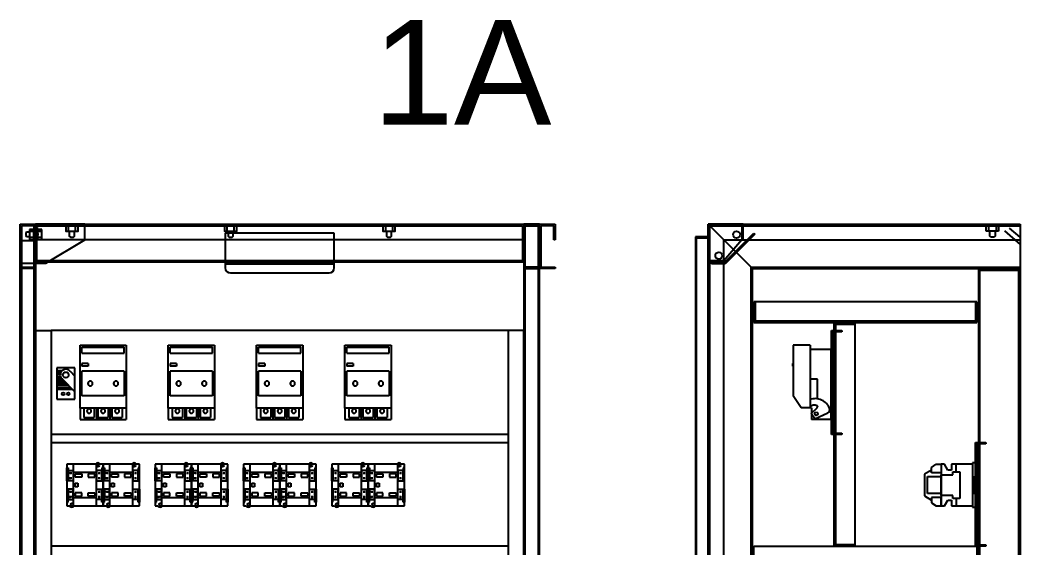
# Model space of a CAD drawing. Header units: millimetres. Extents: x 3151 to 30896, y 1337 to 7086.
# Drawn here: x 28564 to 30489, y 2915 to 3930 of the extents above; entities that cross this region are included whole.
import ezdxf

# ---------------------------------------------------------------- set-up
doc = ezdxf.new("R2010")
doc.units = ezdxf.units.MM
doc.linetypes.add('CENTER', pattern=[2, 1.25, -0.25, 0.25, -0.25])
doc.linetypes.add('DASHED2', pattern=[0.375, 0.25, -0.125])
doc.styles.get("Standard").update_dxf_attribs({"font": 'arial.ttf'})

msp = doc.modelspace()

# ---------------------------------------------------------------- hatches: boundary and pattern name
for points in [[(29919.2, 3463.7), (29919.2, 3466.3), (29891.8, 3466.3), (29891.8, 3534), (29953.5, 3534), (29953.5, 3506.7), (29956.2, 3506.7), (29956.2, 3536.7), (29889.2, 3536.7), (29889.2, 3463.7)], [(29921.6, 3460.5), (29895.5, 3460.5), (29895.5, 3463.2), (29920.5, 3463.2), (29977.1, 3519.8), (29978.9, 3517.9)], [(30126, 3332.2), (30146, 3332.2), (30146, 3329.5), (30128.7, 3329.5), (30128.7, 3134.8), (30146, 3134.8), (30146, 3132.2), (30126, 3132.2)], [(30403.7, 3116.7), (30423.7, 3116.7), (30423.7, 3114), (30406.3, 3114), (30406.3, 2919.3), (30423.7, 2919.3), (30423.7, 2916.7), (30403.7, 2916.7)]]:
    msp.add_hatch(color=7).paths.add_polyline_path(points)

# ---------------------------------------------------------------- linework, layer by layer
at = {"color": 7}
for p, q in [((28564.2, 3451.7), (28564.2, 3536.7)), ((28564.2, 3536.7), (28594.2, 3536.7)), ((28564.2, 1336.7), (28564.2, 3536.7)), ((28564.2, 3536.7), (28594.2, 3536.7)), ((28591.5, 3534), (28566.8, 3534)), ((28566.8, 3534), (28566.8, 3454.3)), ((28591.5, 3534), (28566.8, 3534)), ((28566.8, 3534), (28566.8, 1339.3)), ((28590.7, 3526.7), (28582.7, 3526.7)), ((28582.7, 3526.7), (28582.7, 3507.7)), ((28582.7, 3522.8), (28582.7, 3511.6)), ((28590.7, 3522.8), (28582.7, 3522.8)), ((28590.7, 3507.7), (28590.7, 3526.7)), ((28590.7, 3511.6), (28590.7, 3522.8)), ((28591.5, 3506.7), (28591.5, 3534)), ((28591.5, 1339.3), (28591.5, 3534)), ((28594.2, 3536.7), (28594.2, 3504.7)), ((28689.2, 3536.7), (28594.2, 3536.7)), ((28594.2, 3536.7), (28594.2, 3506.7)), ((28594.2, 3536.7), (28594.2, 1336.7)), ((28594.2, 3463.7), (28594.2, 3536.7)), ((28594.2, 3536.7), (29534.2, 3536.7)), ((28596.8, 3534), (29531.5, 3534)), ((28596.8, 3466.3), (28596.8, 3534)), ((28606.1, 3526.7), (28598.1, 3526.7)), ((28598.1, 3526.7), (28598.1, 3507.7)), ((28598.1, 3522.8), (28598.1, 3511.6)), ((28606.1, 3522.8), (28598.1, 3522.8)), ((28606.1, 3507.7), (28606.1, 3526.7)), ((28606.1, 3511.6), (28606.1, 3522.8)), ((28689.2, 3506.7), (28689.2, 3536.7)), ((29531.5, 3534), (29531.5, 3466.3)), ((29564.2, 3536.7), (29534.2, 3536.7)), ((29534.2, 3536.7), (29534.2, 1336.7)), ((29534.2, 3536.7), (29534.2, 3463.7)), ((29564.2, 3536.7), (29534.2, 3536.7)), ((29534.2, 3536.7), (29534.2, 3506.7)), ((29536.8, 3534), (29561.5, 3534)), ((29536.8, 1339.3), (29536.8, 3534)), ((29536.8, 3506.7), (29536.8, 3534)), ((29536.8, 3534), (29561.5, 3534)), ((29561.5, 3534), (29561.5, 1339.3)), ((29561.5, 3534), (29561.5, 3454.3)), ((29564.2, 1336.7), (29564.2, 3536.7)), ((29564.2, 3451.7), (29564.2, 3536.7)), ((29564.2, 3536.7), (29594.2, 3536.7)), ((29564.2, 3451.7), (29564.2, 3536.7)), ((29591.5, 3534), (29566.8, 3534)), ((29566.8, 3534), (29566.8, 3454.3)), ((29591.5, 3506.7), (29591.5, 3534)), ((29594.2, 3536.7), (29594.2, 3506.7)), ((29889.2, 3536.7), (29974.2, 3451.7)), ((29889.2, 1336.7), (29889.2, 3536.7)), ((29889.2, 3536.7), (30489.2, 3536.7)), ((29956.2, 3536.7), (29889.2, 3536.7)), ((29889.2, 3536.7), (29889.2, 3463.7)), ((29889.2, 3534), (30489.2, 3534)), ((29891.8, 1336.7), (29891.8, 3536.7)), ((29891.8, 3466.3), (29891.8, 3534)), ((29891.8, 3534), (29953.5, 3534)), ((29953.5, 3534), (29953.5, 3506.7)), ((29956.2, 3506.7), (29956.2, 3536.7)), ((30419.2, 3536.7), (30489.2, 3536.7)), ((30424.3, 3533.7), (30448.1, 3533.7)), ((30424.3, 3523.7), (30424.3, 3533.7)), ((30448.1, 3523.7), (30424.3, 3523.7)), ((30429.2, 3523.7), (30429.2, 3533.7)), ((30429.2, 3533.7), (30443.2, 3533.7)), ((30443.2, 3523.7), (30429.2, 3523.7)), ((30431.2, 3533.7), (30431.2, 3536.7)), ((30431.2, 3513.8), (30431.2, 3523.7)), ((30441.2, 3536.7), (30441.2, 3533.7)), ((30441.2, 3523.7), (30441.2, 3513.8)), ((30443.2, 3533.7), (30443.2, 3523.7)), ((30448.1, 3533.7), (30448.1, 3523.7)), ((30459.2, 3523.8), (30489.2, 3497.7)), ((30489.2, 3511.7), (30469.2, 3529.2)), ((30489.2, 3536.7), (30489.2, 1336.7)), ((28594.2, 3504.7), (28566.9, 3504.7)), ((28566.9, 3504.7), (28566.9, 3461.7)), ((28577, 3521.2), (28575.4, 3519.6)), ((28575.4, 3519.6), (28575.4, 3514.8)), ((28575.4, 3514.8), (28577, 3513.2)), ((28582.7, 3521.2), (28577, 3521.2)), ((28577, 3513.2), (28582.7, 3513.2)), ((28582.7, 3511.6), (28590.7, 3511.6)), ((28582.7, 3507.7), (28590.7, 3507.7)), ((28598.1, 3521.2), (28590.7, 3521.2)), ((28590.7, 3513.2), (28598.1, 3513.2)), ((28594.2, 3506.7), (28591.5, 3506.7)), ((29531.5, 3506.7), (28596.8, 3506.7)), ((28598.1, 3513.2), (28598.1, 3521.2)), ((28598.1, 3511.6), (28606.1, 3511.6)), ((28598.1, 3507.7), (28606.1, 3507.7)), ((28614.1, 3461.7), (28689.2, 3506.7)), ((29169.2, 3519.5), (28959.2, 3519.5)), ((28959.2, 3519.5), (28959.2, 3460.5)), ((29169.2, 3460.5), (29169.2, 3519.5)), ((29534.2, 3506.7), (29536.8, 3506.7)), ((29594.2, 3506.7), (29591.5, 3506.7)), ((29889.2, 3512.8), (29864.2, 3512.8)), ((29864.2, 3512.8), (29864.2, 1399.8)), ((29866.2, 1401.8), (29866.2, 3510.8)), ((29866.2, 3510.8), (29889.2, 3510.8)), ((29889.2, 3510.8), (29889.2, 3512.8)), ((29889.2, 3510.8), (29889.2, 1401.8)), ((29919.2, 1366.7), (29919.2, 3506.7)), ((29919.2, 3506.7), (30489.2, 3506.7)), ((29953.5, 3506.7), (29919.2, 3466.3)), ((29920.5, 3463.2), (29977.1, 3519.8)), ((29978.9, 3517.9), (29921.6, 3460.5)), ((29953.5, 3506.7), (29956.2, 3506.7)), ((29977.1, 3519.8), (29978.9, 3517.9)), ((30433.2, 3511.8), (30431.2, 3513.8)), ((30439.2, 3511.8), (30433.2, 3511.8)), ((30441.2, 3513.8), (30439.2, 3511.8)), ((29531.5, 3466.3), (28596.8, 3466.3)), ((29919.2, 3466.3), (29891.8, 3466.3)), ((29919.2, 3463.7), (29919.2, 3466.3)), ((28594.2, 3451.7), (28564.2, 3451.7)), ((28566.8, 3454.3), (28594.2, 3454.3)), ((28566.9, 3461.7), (28614.1, 3461.7)), ((29534.2, 3463.7), (28594.2, 3463.7)), ((28594.2, 3454.3), (28594.2, 3451.7)), ((29169.2, 3460.5), (28959.2, 3460.5)), ((28959.2, 3460.5), (28959.2, 3453)), ((28959.2, 3460.5), (29169.2, 3460.5)), ((29169.2, 3453), (29169.2, 3460.5)), ((29534.2, 3454.3), (29534.2, 3451.7)), ((29561.5, 3454.3), (29534.2, 3454.3)), ((29534.2, 3451.7), (29564.2, 3451.7)), ((29594.2, 3451.7), (29564.2, 3451.7)), ((29566.8, 3454.3), (29594.2, 3454.3)), ((29594.2, 3454.3), (29594.2, 3451.7)), ((29889.2, 3463.7), (29919.2, 3463.7)), ((29895.5, 3460.5), (29895.5, 3463.2)), ((29895.5, 3463.2), (29920.5, 3463.2)), ((29921.6, 3460.5), (29895.5, 3460.5)), ((29971.5, 1419), (29971.5, 3454.3)), ((29971.5, 3454.3), (30489.2, 3454.3)), ((29974.2, 1421.7), (29974.2, 3451.7)), ((29974.2, 3451.7), (30489.2, 3451.7)), ((30489.2, 3451.2), (30409.2, 3451.2)), ((30409.2, 3451.2), (30409.2, 1422.2)), ((30411.8, 1422.2), (30411.8, 3451.2)), ((30411.8, 3448.5), (30486.5, 3448.5)), ((30486.5, 3451.2), (30486.5, 1422.2)), ((30489.2, 3451.2), (30489.2, 1422.2)), ((30489.2, 1422.2), (30489.2, 3451.2)), ((28969.2, 3443), (29159.2, 3443)), ((29977, 3387.7), (29977, 3347.7)), ((30406, 3387.7), (29977, 3387.7)), ((29979.7, 3350.3), (29979.7, 3387.7)), ((30403.4, 3387.7), (30403.4, 3350.3)), ((30406, 3347.7), (30406, 3387.7)), ((30406, 3350.3), (29977, 3350.3)), ((28594.2, 1779.2), (28594.2, 3332.2)), ((28594.2, 3332.2), (28624.2, 3332.2)), ((29504.2, 3332.2), (28624.2, 3332.2)), ((28624.2, 3332.2), (28624.2, 1779.2)), ((29534.2, 3332.2), (29504.2, 3332.2)), ((29504.2, 3332.2), (29504.2, 1779.2)), ((29534.2, 1779.2), (29534.2, 3332.2)), ((29977, 3347.7), (30406, 3347.7)), ((30126, 3132.2), (30126, 3332.2)), ((30126, 3332.2), (30146, 3332.2)), ((30131.5, 2917.7), (30131.5, 3346.7)), ((30131.5, 3346.7), (30171.5, 3346.7)), ((30134.2, 3346.7), (30134.2, 2917.7)), ((30171.5, 3344), (30134.2, 3344)), ((30146, 3332.2), (30146, 3329.5)), ((30171.5, 3346.7), (30171.5, 2917.7)), ((30146, 3329.5), (30128.7, 3329.5)), ((30128.7, 3329.5), (30128.7, 3134.8)), ((28679.7, 3303.7), (28768.7, 3303.7)), ((28679.7, 3182.6), (28679.7, 3303.7)), ((28683.4, 3299.8), (28765, 3299.8)), ((28683.4, 3288.8), (28683.4, 3299.8)), ((28765, 3288.8), (28765, 3299.8)), ((28768.7, 3303.7), (28768.7, 3182.6)), ((28849.7, 3303.7), (28938.7, 3303.7)), ((28849.7, 3182.6), (28849.7, 3303.7)), ((28853.4, 3299.8), (28935, 3299.8)), ((28853.4, 3288.8), (28853.4, 3299.8)), ((28935, 3288.8), (28935, 3299.8)), ((28938.7, 3303.7), (28938.7, 3182.6)), ((29019.7, 3303.7), (29108.7, 3303.7)), ((29019.7, 3182.6), (29019.7, 3303.7)), ((29023.4, 3299.8), (29105, 3299.8)), ((29023.4, 3288.8), (29023.4, 3299.8)), ((29105, 3288.8), (29105, 3299.8)), ((29108.7, 3303.7), (29108.7, 3182.6)), ((29189.7, 3303.7), (29278.7, 3303.7)), ((29189.7, 3182.6), (29189.7, 3303.7)), ((29193.4, 3299.8), (29275, 3299.8)), ((29193.4, 3288.8), (29193.4, 3299.8)), ((29275, 3288.8), (29275, 3299.8)), ((29278.7, 3303.7), (29278.7, 3182.6)), ((30052.8, 3303.7), (30052.8, 3206.1)), ((30085.1, 3303.7), (30052.8, 3303.7)), ((30085.1, 3303.7), (30085.1, 3183.4)), ((30125, 3295.3), (30085.1, 3295.3)), ((30125, 3295.3), (30125, 3160.7)), ((28683.4, 3288.8), (28765, 3288.8)), ((28853.4, 3288.8), (28935, 3288.8)), ((29023.4, 3288.8), (29105, 3288.8)), ((29193.4, 3288.8), (29275, 3288.8)), ((28669.8, 3260.1), (28634.8, 3260.1)), ((28634.8, 3260.1), (28634.8, 3200.1)), ((28634.8, 3255.3), (28645.8, 3255.3)), ((28660.6, 3253.6), (28669.8, 3244.4)), ((28669.8, 3200.1), (28669.8, 3260.1)), ((28695.7, 3268.4), (28683.4, 3268.4)), ((28683.4, 3268.4), (28683.4, 3263.3)), ((28695.7, 3263.3), (28683.4, 3263.3)), ((28765, 3254.1), (28683.4, 3254.1)), ((28683.4, 3206.1), (28683.4, 3254.1)), ((28695.7, 3268.4), (28695.7, 3263.3)), ((28765, 3254.1), (28765, 3206.1)), ((28865.7, 3268.4), (28853.4, 3268.4)), ((28853.4, 3268.4), (28853.4, 3263.3)), ((28865.7, 3263.3), (28853.4, 3263.3)), ((28935, 3254.1), (28853.4, 3254.1)), ((28853.4, 3206.1), (28853.4, 3254.1)), ((28865.7, 3268.4), (28865.7, 3263.3)), ((28935, 3254.1), (28935, 3206.1)), ((29035.7, 3268.4), (29023.4, 3268.4)), ((29023.4, 3268.4), (29023.4, 3263.3)), ((29035.7, 3263.3), (29023.4, 3263.3)), ((29105, 3254.1), (29023.4, 3254.1)), ((29023.4, 3206.1), (29023.4, 3254.1)), ((29035.7, 3268.4), (29035.7, 3263.3)), ((29105, 3254.1), (29105, 3206.1)), ((29205.7, 3268.4), (29193.4, 3268.4)), ((29193.4, 3268.4), (29193.4, 3263.3)), ((29205.7, 3263.3), (29193.4, 3263.3)), ((29275, 3254.1), (29193.4, 3254.1)), ((29193.4, 3206.1), (29193.4, 3254.1)), ((29205.7, 3268.4), (29205.7, 3263.3)), ((29275, 3254.1), (29275, 3206.1)), ((30052.8, 3268.4), (30051.1, 3268.4)), ((30051.1, 3268.4), (30051.1, 3263.3)), ((30052.8, 3263.3), (30051.1, 3263.3)), ((28634.8, 3251.3), (28642.6, 3251.3)), ((28634.8, 3247.3), (28641.6, 3247.3)), ((28634.8, 3243.3), (28642.1, 3243.3)), ((28634.8, 3239.3), (28644.6, 3239.3)), ((28634.8, 3235.3), (28648.7, 3235.3)), ((28645.7, 3238.4), (28669.8, 3214.3)), ((30099.3, 3238.3), (30085.1, 3238.3)), ((30099.3, 3200.7), (30099.3, 3238.3)), ((28634.8, 3231.3), (28652.7, 3231.3)), ((28634.8, 3227.3), (28656.7, 3227.3)), ((28634.8, 3223.3), (28660.7, 3223.3)), ((28634.8, 3219.3), (28664.7, 3219.3)), ((28634.8, 3200.1), (28669.8, 3200.1)), ((28765, 3206.1), (28683.4, 3206.1)), ((28935, 3206.1), (28853.4, 3206.1)), ((29105, 3206.1), (29023.4, 3206.1)), ((29275, 3206.1), (29193.4, 3206.1)), ((30068, 3183.4), (30052.8, 3206.1)), ((28768.7, 3182.6), (28679.7, 3182.6)), ((28679.7, 3182.6), (28679.7, 3160.7)), ((28687.3, 3182.6), (28687.3, 3164.9)), ((28707.1, 3182.6), (28707.1, 3164.9)), ((28711.2, 3182.6), (28711.2, 3160.7)), ((28714.3, 3182.6), (28714.3, 3164.9)), ((28734.1, 3182.6), (28734.1, 3164.9)), ((28737.2, 3182.6), (28737.2, 3160.7)), ((28741.2, 3182.6), (28741.2, 3164.9)), ((28761, 3182.6), (28761, 3164.9)), ((28768.7, 3182.6), (28768.7, 3160.7)), ((28938.7, 3182.6), (28849.7, 3182.6)), ((28849.7, 3182.6), (28849.7, 3160.7)), ((28857.3, 3182.6), (28857.3, 3164.9)), ((28877.1, 3182.6), (28877.1, 3164.9)), ((28881.2, 3182.6), (28881.2, 3160.7)), ((28884.3, 3182.6), (28884.3, 3164.9)), ((28904.1, 3182.6), (28904.1, 3164.9)), ((28907.2, 3182.6), (28907.2, 3160.7)), ((28911.2, 3182.6), (28911.2, 3164.9)), ((28931, 3182.6), (28931, 3164.9)), ((28938.7, 3182.6), (28938.7, 3160.7)), ((29108.7, 3182.6), (29019.7, 3182.6)), ((29019.7, 3182.6), (29019.7, 3160.7)), ((29027.3, 3182.6), (29027.3, 3164.9)), ((29047.1, 3182.6), (29047.1, 3164.9)), ((29051.2, 3182.6), (29051.2, 3160.7)), ((29054.3, 3182.6), (29054.3, 3164.9)), ((29074.1, 3182.6), (29074.1, 3164.9)), ((29077.2, 3182.6), (29077.2, 3160.7)), ((29081.2, 3182.6), (29081.2, 3164.9)), ((29101, 3182.6), (29101, 3164.9)), ((29108.7, 3182.6), (29108.7, 3160.7)), ((29278.7, 3182.6), (29189.7, 3182.6)), ((29189.7, 3182.6), (29189.7, 3160.7)), ((29197.3, 3182.6), (29197.3, 3164.9)), ((29217.1, 3182.6), (29217.1, 3164.9)), ((29221.2, 3182.6), (29221.2, 3160.7)), ((29224.3, 3182.6), (29224.3, 3164.9)), ((29244.1, 3182.6), (29244.1, 3164.9)), ((29247.2, 3182.6), (29247.2, 3160.7)), ((29251.2, 3182.6), (29251.2, 3164.9)), ((29271, 3182.6), (29271, 3164.9)), ((29278.7, 3182.6), (29278.7, 3160.7)), ((30087.6, 3183.4), (30068, 3183.4)), ((30087.4, 3172.4), (30098.8, 3183.6)), ((30087.6, 3183.4), (30087.6, 3160.7)), ((28679.7, 3160.7), (28768.7, 3160.7)), ((28687.3, 3164.9), (28707.1, 3164.9)), ((28714.3, 3164.9), (28734.1, 3164.9)), ((28741.2, 3164.9), (28761, 3164.9)), ((28849.7, 3160.7), (28938.7, 3160.7)), ((28857.3, 3164.9), (28877.1, 3164.9)), ((28884.3, 3164.9), (28904.1, 3164.9)), ((28911.2, 3164.9), (28931, 3164.9)), ((29019.7, 3160.7), (29108.7, 3160.7)), ((29027.3, 3164.9), (29047.1, 3164.9)), ((29054.3, 3164.9), (29074.1, 3164.9)), ((29081.2, 3164.9), (29101, 3164.9)), ((29189.7, 3160.7), (29278.7, 3160.7)), ((29197.3, 3164.9), (29217.1, 3164.9)), ((29224.3, 3164.9), (29244.1, 3164.9)), ((29251.2, 3164.9), (29271, 3164.9)), ((30094.2, 3162.4), (30087.4, 3172.4)), ((30125, 3160.7), (30087.6, 3160.7)), ((30094.2, 3162.4), (30119, 3173.6)), ((29504.2, 3132.2), (28624.2, 3132.2)), ((30146, 3132.2), (30126, 3132.2)), ((30128.7, 3134.8), (30146, 3134.8)), ((30146, 3134.8), (30146, 3132.2)), ((28624.2, 3116.7), (29504.2, 3116.7)), ((29534.2, 3116.7), (29534.2, 2916.7)), ((30403.7, 2916.7), (30403.7, 3116.7)), ((30403.7, 3116.7), (30423.7, 3116.7)), ((30423.7, 3114), (30406.3, 3114)), ((30406.3, 3114), (30406.3, 2919.3)), ((30423.7, 3116.7), (30423.7, 3114)), ((28666.7, 3074.6), (28654.2, 3074.6)), ((28654.2, 3074.6), (28654.2, 2994.6)), ((28654.2, 3042.7), (28654.2, 3067.7)), ((28654.2, 3067.7), (28656.7, 3067.7)), ((28656.7, 3067.7), (28656.7, 3042.7)), ((28656.7, 3042.7), (28656.7, 3062.7)), ((28656.7, 3062.7), (28666.7, 3062.7)), ((28711.7, 3074.6), (28666.7, 3074.6)), ((28666.7, 3074.6), (28666.7, 2994.6)), ((28666.7, 3062.7), (28666.7, 3042.7)), ((28711.7, 2994.6), (28711.7, 3074.6)), ((28721.7, 3062.7), (28711.7, 3062.7)), ((28711.7, 3062.7), (28711.7, 3042.7)), ((28724.2, 3074.6), (28718.5, 3074.6)), ((28724.2, 3067.7), (28721.7, 3067.7)), ((28721.7, 3067.7), (28721.7, 3042.7)), ((28721.7, 3042.7), (28721.7, 3062.7)), ((28736.7, 3074.6), (28724.2, 3074.6)), ((28724.2, 3074.6), (28724.2, 2994.6)), ((28724.2, 2994.6), (28724.2, 3074.6)), ((28724.2, 3042.7), (28724.2, 3067.7)), ((28724.2, 3067.7), (28726.7, 3067.7)), ((28724.2, 3042.7), (28724.2, 3067.7)), ((28726.7, 3067.7), (28726.7, 3042.7)), ((28726.7, 3042.7), (28726.7, 3062.7)), ((28726.7, 3062.7), (28736.7, 3062.7)), ((28781.7, 3074.6), (28736.7, 3074.6)), ((28736.7, 3074.6), (28736.7, 2994.6)), ((28736.7, 3062.7), (28736.7, 3042.7)), ((28781.7, 2994.6), (28781.7, 3074.6)), ((28791.7, 3062.7), (28781.7, 3062.7)), ((28781.7, 3062.7), (28781.7, 3042.7)), ((28794.2, 3074.6), (28788.5, 3074.6)), ((28794.2, 3067.7), (28791.7, 3067.7)), ((28791.7, 3067.7), (28791.7, 3042.7)), ((28791.7, 3042.7), (28791.7, 3062.7)), ((28794.2, 2994.6), (28794.2, 3074.6)), ((28794.2, 3042.7), (28794.2, 3067.7)), ((28836.7, 3074.6), (28824.2, 3074.6)), ((28824.2, 3074.6), (28824.2, 2994.6)), ((28824.2, 3042.7), (28824.2, 3067.7)), ((28824.2, 3067.7), (28826.7, 3067.7)), ((28826.7, 3067.7), (28826.7, 3042.7)), ((28826.7, 3042.7), (28826.7, 3062.7)), ((28826.7, 3062.7), (28836.7, 3062.7)), ((28881.7, 3074.6), (28836.7, 3074.6)), ((28836.7, 3074.6), (28836.7, 2994.6)), ((28836.7, 3062.7), (28836.7, 3042.7)), ((28881.7, 2994.6), (28881.7, 3074.6)), ((28891.7, 3062.7), (28881.7, 3062.7)), ((28881.7, 3062.7), (28881.7, 3042.7)), ((28894.2, 3074.6), (28888.5, 3074.6)), ((28894.2, 3067.7), (28891.7, 3067.7)), ((28891.7, 3067.7), (28891.7, 3042.7)), ((28891.7, 3042.7), (28891.7, 3062.7)), ((28894.2, 2994.6), (28894.2, 3074.6)), ((28906.7, 3074.6), (28894.2, 3074.6)), ((28894.2, 3074.6), (28894.2, 2994.6)), ((28894.2, 3042.7), (28894.2, 3067.7)), ((28894.2, 3042.7), (28894.2, 3067.7)), ((28894.2, 3067.7), (28896.7, 3067.7)), ((28896.7, 3067.7), (28896.7, 3042.7)), ((28896.7, 3042.7), (28896.7, 3062.7)), ((28896.7, 3062.7), (28906.7, 3062.7)), ((28951.7, 3074.6), (28906.7, 3074.6)), ((28906.7, 3074.6), (28906.7, 2994.6)), ((28906.7, 3062.7), (28906.7, 3042.7)), ((28951.7, 2994.6), (28951.7, 3074.6)), ((28961.7, 3062.7), (28951.7, 3062.7)), ((28951.7, 3062.7), (28951.7, 3042.7)), ((28964.2, 3074.6), (28958.5, 3074.6)), ((28964.2, 3067.7), (28961.7, 3067.7)), ((28961.7, 3067.7), (28961.7, 3042.7)), ((28961.7, 3042.7), (28961.7, 3062.7)), ((28964.2, 2994.6), (28964.2, 3074.6)), ((28964.2, 3042.7), (28964.2, 3067.7)), ((29006.7, 3074.6), (28994.2, 3074.6)), ((28994.2, 3074.6), (28994.2, 2994.6)), ((28994.2, 3042.7), (28994.2, 3067.7)), ((28994.2, 3067.7), (28996.7, 3067.7)), ((28996.7, 3067.7), (28996.7, 3042.7)), ((28996.7, 3042.7), (28996.7, 3062.7)), ((28996.7, 3062.7), (29006.7, 3062.7)), ((29051.7, 3074.6), (29006.7, 3074.6)), ((29006.7, 3074.6), (29006.7, 2994.6)), ((29006.7, 3062.7), (29006.7, 3042.7)), ((29051.7, 2994.6), (29051.7, 3074.6)), ((29061.7, 3062.7), (29051.7, 3062.7)), ((29051.7, 3062.7), (29051.7, 3042.7)), ((29064.2, 3074.6), (29058.5, 3074.6)), ((29064.2, 3067.7), (29061.7, 3067.7)), ((29061.7, 3067.7), (29061.7, 3042.7)), ((29061.7, 3042.7), (29061.7, 3062.7)), ((29076.7, 3074.6), (29064.2, 3074.6)), ((29064.2, 3074.6), (29064.2, 2994.6)), ((29064.2, 2994.6), (29064.2, 3074.6)), ((29064.2, 3042.7), (29064.2, 3067.7)), ((29064.2, 3067.7), (29066.7, 3067.7)), ((29064.2, 3042.7), (29064.2, 3067.7)), ((29066.7, 3067.7), (29066.7, 3042.7)), ((29066.7, 3042.7), (29066.7, 3062.7)), ((29066.7, 3062.7), (29076.7, 3062.7)), ((29121.7, 3074.6), (29076.7, 3074.6)), ((29076.7, 3074.6), (29076.7, 2994.6)), ((29076.7, 3062.7), (29076.7, 3042.7)), ((29121.7, 2994.6), (29121.7, 3074.6)), ((29131.7, 3062.7), (29121.7, 3062.7)), ((29121.7, 3062.7), (29121.7, 3042.7)), ((29134.2, 3074.6), (29128.5, 3074.6)), ((29134.2, 3067.7), (29131.7, 3067.7)), ((29131.7, 3067.7), (29131.7, 3042.7)), ((29131.7, 3042.7), (29131.7, 3062.7)), ((29134.2, 2994.6), (29134.2, 3074.6)), ((29134.2, 3042.7), (29134.2, 3067.7)), ((29176.7, 3074.6), (29164.2, 3074.6)), ((29164.2, 3074.6), (29164.2, 2994.6)), ((29164.2, 3042.7), (29164.2, 3067.7)), ((29164.2, 3067.7), (29166.7, 3067.7)), ((29166.7, 3067.7), (29166.7, 3042.7)), ((29166.7, 3042.7), (29166.7, 3062.7)), ((29166.7, 3062.7), (29176.7, 3062.7)), ((29221.7, 3074.6), (29176.7, 3074.6)), ((29176.7, 3074.6), (29176.7, 2994.6)), ((29176.7, 3062.7), (29176.7, 3042.7)), ((29221.7, 2994.6), (29221.7, 3074.6)), ((29231.7, 3062.7), (29221.7, 3062.7)), ((29221.7, 3062.7), (29221.7, 3042.7)), ((29234.2, 3074.6), (29228.5, 3074.6)), ((29234.2, 3067.7), (29231.7, 3067.7)), ((29231.7, 3067.7), (29231.7, 3042.7)), ((29231.7, 3042.7), (29231.7, 3062.7)), ((29246.7, 3074.6), (29234.2, 3074.6)), ((29234.2, 3074.6), (29234.2, 2994.6)), ((29234.2, 2994.6), (29234.2, 3074.6)), ((29234.2, 3042.7), (29234.2, 3067.7)), ((29234.2, 3067.7), (29236.7, 3067.7)), ((29234.2, 3042.7), (29234.2, 3067.7)), ((29236.7, 3067.7), (29236.7, 3042.7)), ((29236.7, 3042.7), (29236.7, 3062.7)), ((29236.7, 3062.7), (29246.7, 3062.7)), ((29291.7, 3074.6), (29246.7, 3074.6)), ((29246.7, 3074.6), (29246.7, 2994.6)), ((29246.7, 3062.7), (29246.7, 3042.7)), ((29291.7, 2994.6), (29291.7, 3074.6)), ((29301.7, 3062.7), (29291.7, 3062.7)), ((29291.7, 3062.7), (29291.7, 3042.7)), ((29304.2, 3074.6), (29298.5, 3074.6)), ((29304.2, 3067.7), (29301.7, 3067.7)), ((29301.7, 3067.7), (29301.7, 3042.7)), ((29301.7, 3042.7), (29301.7, 3062.7)), ((29304.2, 2994.6), (29304.2, 3074.6)), ((29304.2, 3042.7), (29304.2, 3067.7)), ((30318.6, 3063.5), (30305.6, 3055.4)), ((30318.6, 3068.7), (30328.1, 3074.6)), ((30318.6, 3058.3), (30318.6, 3068.7)), ((30328.1, 3074.6), (30337.6, 3074.6)), ((30337.6, 3074.6), (30337.6, 3058.3)), ((30337.6, 3074.6), (30337.6, 3074.6)), ((30343.6, 3074.6), (30337.6, 3074.6)), ((30337.6, 3074.6), (30337.6, 2994.6)), ((30350.4, 3063.5), (30343.6, 3074.6)), ((30357.3, 3063.5), (30350.4, 3063.5)), ((30397.6, 3074.6), (30357.3, 3074.6)), ((30357.3, 3074.6), (30357.3, 3063.5)), ((30366.6, 3060.2), (30366.6, 3074.6)), ((30397.6, 3077.1), (30397.6, 2992.1)), ((30405.6, 3077.1), (30397.6, 3077.1)), ((30405.6, 3046.1), (30405.6, 3077.1)), ((28656.7, 3042.7), (28654.2, 3042.7)), ((28666.7, 3042.7), (28656.7, 3042.7)), ((28663.7, 3057.5), (28659.7, 3057.5)), ((28663.7, 3047.8), (28659.7, 3047.8)), ((28661.7, 3059.5), (28661.7, 3055.5)), ((28661.7, 3045.8), (28661.7, 3049.8)), ((28711.7, 3059), (28666.7, 3059)), ((28670.3, 3049.8), (28670.3, 3056)), ((28670.3, 3056), (28682.9, 3056)), ((28682.9, 3049.8), (28670.3, 3049.8)), ((28682.9, 3056), (28682.9, 3049.8)), ((28708, 3056), (28695.5, 3056)), ((28695.5, 3056), (28695.5, 3049.8)), ((28695.5, 3049.8), (28708, 3049.8)), ((28708, 3049.8), (28708, 3056)), ((28711.7, 3042.7), (28721.7, 3042.7)), ((28714.7, 3057.5), (28718.7, 3057.5)), ((28714.7, 3047.8), (28718.7, 3047.8)), ((28716.7, 3059.5), (28716.7, 3055.5)), ((28716.7, 3045.8), (28716.7, 3049.8)), ((28721.7, 3042.7), (28724.2, 3042.7)), ((28726.7, 3042.7), (28724.2, 3042.7)), ((28736.7, 3042.7), (28726.7, 3042.7)), ((28733.7, 3057.5), (28729.7, 3057.5)), ((28733.7, 3047.8), (28729.7, 3047.8)), ((28731.7, 3059.5), (28731.7, 3055.5)), ((28731.7, 3045.8), (28731.7, 3049.8)), ((28781.7, 3059), (28736.7, 3059)), ((28740.3, 3049.8), (28740.3, 3056)), ((28740.3, 3056), (28752.9, 3056)), ((28752.9, 3049.8), (28740.3, 3049.8)), ((28752.9, 3056), (28752.9, 3049.8)), ((28778, 3056), (28765.5, 3056)), ((28765.5, 3056), (28765.5, 3049.8)), ((28765.5, 3049.8), (28778, 3049.8)), ((28778, 3049.8), (28778, 3056)), ((28781.7, 3042.7), (28791.7, 3042.7)), ((28784.7, 3057.5), (28788.7, 3057.5)), ((28784.7, 3047.8), (28788.7, 3047.8)), ((28786.7, 3059.5), (28786.7, 3055.5)), ((28786.7, 3045.8), (28786.7, 3049.8)), ((28791.7, 3042.7), (28794.2, 3042.7)), ((28826.7, 3042.7), (28824.2, 3042.7)), ((28836.7, 3042.7), (28826.7, 3042.7)), ((28833.7, 3057.5), (28829.7, 3057.5)), ((28833.7, 3047.8), (28829.7, 3047.8)), ((28831.7, 3059.5), (28831.7, 3055.5)), ((28831.7, 3045.8), (28831.7, 3049.8)), ((28881.7, 3059), (28836.7, 3059)), ((28840.3, 3049.8), (28840.3, 3056)), ((28840.3, 3056), (28852.9, 3056)), ((28852.9, 3049.8), (28840.3, 3049.8)), ((28852.9, 3056), (28852.9, 3049.8)), ((28878, 3056), (28865.5, 3056)), ((28865.5, 3056), (28865.5, 3049.8)), ((28865.5, 3049.8), (28878, 3049.8)), ((28878, 3049.8), (28878, 3056)), ((28881.7, 3042.7), (28891.7, 3042.7)), ((28884.7, 3057.5), (28888.7, 3057.5)), ((28884.7, 3047.8), (28888.7, 3047.8)), ((28886.7, 3059.5), (28886.7, 3055.5)), ((28886.7, 3045.8), (28886.7, 3049.8)), ((28891.7, 3042.7), (28894.2, 3042.7)), ((28896.7, 3042.7), (28894.2, 3042.7)), ((28906.7, 3042.7), (28896.7, 3042.7)), ((28903.7, 3057.5), (28899.7, 3057.5)), ((28903.7, 3047.8), (28899.7, 3047.8)), ((28901.7, 3059.5), (28901.7, 3055.5)), ((28901.7, 3045.8), (28901.7, 3049.8)), ((28951.7, 3059), (28906.7, 3059)), ((28910.3, 3049.8), (28910.3, 3056)), ((28910.3, 3056), (28922.9, 3056)), ((28922.9, 3049.8), (28910.3, 3049.8)), ((28922.9, 3056), (28922.9, 3049.8)), ((28948, 3056), (28935.5, 3056)), ((28935.5, 3056), (28935.5, 3049.8)), ((28935.5, 3049.8), (28948, 3049.8)), ((28948, 3049.8), (28948, 3056)), ((28951.7, 3042.7), (28961.7, 3042.7)), ((28954.7, 3057.5), (28958.7, 3057.5)), ((28954.7, 3047.8), (28958.7, 3047.8)), ((28956.7, 3059.5), (28956.7, 3055.5)), ((28956.7, 3045.8), (28956.7, 3049.8)), ((28961.7, 3042.7), (28964.2, 3042.7)), ((28996.7, 3042.7), (28994.2, 3042.7)), ((29006.7, 3042.7), (28996.7, 3042.7)), ((29003.7, 3057.5), (28999.7, 3057.5)), ((29003.7, 3047.8), (28999.7, 3047.8)), ((29001.7, 3059.5), (29001.7, 3055.5)), ((29001.7, 3045.8), (29001.7, 3049.8)), ((29051.7, 3059), (29006.7, 3059)), ((29010.3, 3049.8), (29010.3, 3056)), ((29010.3, 3056), (29022.9, 3056)), ((29022.9, 3049.8), (29010.3, 3049.8)), ((29022.9, 3056), (29022.9, 3049.8)), ((29048, 3056), (29035.5, 3056)), ((29035.5, 3056), (29035.5, 3049.8)), ((29035.5, 3049.8), (29048, 3049.8)), ((29048, 3049.8), (29048, 3056)), ((29051.7, 3042.7), (29061.7, 3042.7)), ((29054.7, 3057.5), (29058.7, 3057.5)), ((29054.7, 3047.8), (29058.7, 3047.8)), ((29056.7, 3059.5), (29056.7, 3055.5)), ((29056.7, 3045.8), (29056.7, 3049.8)), ((29061.7, 3042.7), (29064.2, 3042.7)), ((29066.7, 3042.7), (29064.2, 3042.7)), ((29076.7, 3042.7), (29066.7, 3042.7)), ((29073.7, 3057.5), (29069.7, 3057.5)), ((29073.7, 3047.8), (29069.7, 3047.8)), ((29071.7, 3059.5), (29071.7, 3055.5)), ((29071.7, 3045.8), (29071.7, 3049.8)), ((29121.7, 3059), (29076.7, 3059)), ((29080.3, 3049.8), (29080.3, 3056)), ((29080.3, 3056), (29092.9, 3056)), ((29092.9, 3049.8), (29080.3, 3049.8)), ((29092.9, 3056), (29092.9, 3049.8)), ((29118, 3056), (29105.5, 3056)), ((29105.5, 3056), (29105.5, 3049.8)), ((29105.5, 3049.8), (29118, 3049.8)), ((29118, 3049.8), (29118, 3056)), ((29121.7, 3042.7), (29131.7, 3042.7)), ((29124.7, 3057.5), (29128.7, 3057.5)), ((29124.7, 3047.8), (29128.7, 3047.8)), ((29126.7, 3059.5), (29126.7, 3055.5)), ((29126.7, 3045.8), (29126.7, 3049.8)), ((29131.7, 3042.7), (29134.2, 3042.7)), ((29166.7, 3042.7), (29164.2, 3042.7)), ((29176.7, 3042.7), (29166.7, 3042.7)), ((29173.7, 3057.5), (29169.7, 3057.5)), ((29173.7, 3047.8), (29169.7, 3047.8)), ((29171.7, 3059.5), (29171.7, 3055.5)), ((29171.7, 3045.8), (29171.7, 3049.8)), ((29221.7, 3059), (29176.7, 3059)), ((29180.3, 3049.8), (29180.3, 3056)), ((29180.3, 3056), (29192.9, 3056)), ((29192.9, 3049.8), (29180.3, 3049.8)), ((29192.9, 3056), (29192.9, 3049.8)), ((29218, 3056), (29205.5, 3056)), ((29205.5, 3056), (29205.5, 3049.8)), ((29205.5, 3049.8), (29218, 3049.8)), ((29218, 3049.8), (29218, 3056)), ((29221.7, 3042.7), (29231.7, 3042.7)), ((29224.7, 3057.5), (29228.7, 3057.5)), ((29224.7, 3047.8), (29228.7, 3047.8)), ((29226.7, 3059.5), (29226.7, 3055.5)), ((29226.7, 3045.8), (29226.7, 3049.8)), ((29231.7, 3042.7), (29234.2, 3042.7)), ((29236.7, 3042.7), (29234.2, 3042.7)), ((29246.7, 3042.7), (29236.7, 3042.7)), ((29243.7, 3057.5), (29239.7, 3057.5)), ((29243.7, 3047.8), (29239.7, 3047.8)), ((29241.7, 3059.5), (29241.7, 3055.5)), ((29241.7, 3045.8), (29241.7, 3049.8)), ((29291.7, 3059), (29246.7, 3059)), ((29250.3, 3049.8), (29250.3, 3056)), ((29250.3, 3056), (29262.9, 3056)), ((29262.9, 3049.8), (29250.3, 3049.8)), ((29262.9, 3056), (29262.9, 3049.8)), ((29288, 3056), (29275.5, 3056)), ((29275.5, 3056), (29275.5, 3049.8)), ((29275.5, 3049.8), (29288, 3049.8)), ((29288, 3049.8), (29288, 3056)), ((29291.7, 3042.7), (29301.7, 3042.7)), ((29294.7, 3057.5), (29298.7, 3057.5)), ((29294.7, 3047.8), (29298.7, 3047.8)), ((29296.7, 3059.5), (29296.7, 3055.5)), ((29296.7, 3045.8), (29296.7, 3049.8)), ((29301.7, 3042.7), (29304.2, 3042.7)), ((30305.6, 3055.4), (30305.6, 3013.8)), ((30311.1, 3018.4), (30311.1, 3050.8)), ((30311.1, 3050.8), (30337.6, 3050.8)), ((30337.6, 3058.3), (30318.6, 3058.3)), ((30337.6, 3014.6), (30337.6, 3054.6)), ((30337.6, 3054.6), (30359.9, 3054.6)), ((30337.6, 3050.8), (30337.6, 3018.4)), ((30359.9, 3054.6), (30359.9, 3060.2)), ((30359.9, 3060.2), (30373.2, 3060.2)), ((30373.2, 3060.2), (30373.2, 3009)), ((30400.2, 3018.6), (30400.2, 3050.6)), ((30400.2, 3050.6), (30402.6, 3050.6)), ((30402.6, 3050.6), (30404.6, 3046.1)), ((30404.6, 3046.1), (30405.6, 3046.1)), ((28656.7, 3026.5), (28654.2, 3026.5)), ((28654.2, 3026.5), (28654.2, 3001.5)), ((28656.7, 3001.5), (28656.7, 3026.5)), ((28666.7, 3026.5), (28656.7, 3026.5)), ((28656.7, 3026.5), (28656.7, 3006.5)), ((28661.7, 3023.4), (28661.7, 3019.4)), ((28666.7, 3006.5), (28666.7, 3026.5)), ((28670.3, 3038.3), (28675.5, 3038.3)), ((28670.3, 3030.9), (28670.3, 3038.3)), ((28675.5, 3030.9), (28670.3, 3030.9)), ((28675.5, 3038.3), (28675.5, 3030.9)), ((28711.7, 3026.5), (28721.7, 3026.5)), ((28711.7, 3006.5), (28711.7, 3026.5)), ((28716.7, 3023.4), (28716.7, 3019.4)), ((28721.7, 3026.5), (28721.7, 3006.5)), ((28721.7, 3026.5), (28724.2, 3026.5)), ((28721.7, 3001.5), (28721.7, 3026.5)), ((28726.7, 3026.5), (28724.2, 3026.5)), ((28724.2, 3026.5), (28724.2, 3001.5)), ((28724.2, 3026.5), (28724.2, 3001.5)), ((28726.7, 3001.5), (28726.7, 3026.5)), ((28736.7, 3026.5), (28726.7, 3026.5)), ((28726.7, 3026.5), (28726.7, 3006.5)), ((28731.7, 3023.4), (28731.7, 3019.4)), ((28736.7, 3006.5), (28736.7, 3026.5)), ((28740.3, 3038.3), (28745.5, 3038.3)), ((28740.3, 3030.9), (28740.3, 3038.3)), ((28745.5, 3030.9), (28740.3, 3030.9)), ((28745.5, 3038.3), (28745.5, 3030.9)), ((28781.7, 3026.5), (28791.7, 3026.5)), ((28781.7, 3006.5), (28781.7, 3026.5)), ((28786.7, 3023.4), (28786.7, 3019.4)), ((28791.7, 3026.5), (28791.7, 3006.5)), ((28791.7, 3026.5), (28794.2, 3026.5)), ((28791.7, 3001.5), (28791.7, 3026.5)), ((28794.2, 3026.5), (28794.2, 3001.5)), ((28826.7, 3026.5), (28824.2, 3026.5)), ((28824.2, 3026.5), (28824.2, 3001.5)), ((28826.7, 3001.5), (28826.7, 3026.5)), ((28836.7, 3026.5), (28826.7, 3026.5)), ((28826.7, 3026.5), (28826.7, 3006.5)), ((28831.7, 3023.4), (28831.7, 3019.4)), ((28836.7, 3006.5), (28836.7, 3026.5)), ((28840.3, 3038.3), (28845.5, 3038.3)), ((28840.3, 3030.9), (28840.3, 3038.3)), ((28845.5, 3030.9), (28840.3, 3030.9)), ((28845.5, 3038.3), (28845.5, 3030.9)), ((28881.7, 3026.5), (28891.7, 3026.5)), ((28881.7, 3006.5), (28881.7, 3026.5)), ((28886.7, 3023.4), (28886.7, 3019.4)), ((28891.7, 3026.5), (28891.7, 3006.5)), ((28891.7, 3026.5), (28894.2, 3026.5)), ((28891.7, 3001.5), (28891.7, 3026.5)), ((28894.2, 3026.5), (28894.2, 3001.5)), ((28896.7, 3026.5), (28894.2, 3026.5)), ((28894.2, 3026.5), (28894.2, 3001.5)), ((28896.7, 3001.5), (28896.7, 3026.5)), ((28906.7, 3026.5), (28896.7, 3026.5)), ((28896.7, 3026.5), (28896.7, 3006.5)), ((28901.7, 3023.4), (28901.7, 3019.4)), ((28906.7, 3006.5), (28906.7, 3026.5)), ((28910.3, 3038.3), (28915.5, 3038.3)), ((28910.3, 3030.9), (28910.3, 3038.3)), ((28915.5, 3030.9), (28910.3, 3030.9)), ((28915.5, 3038.3), (28915.5, 3030.9)), ((28951.7, 3026.5), (28961.7, 3026.5)), ((28951.7, 3006.5), (28951.7, 3026.5)), ((28956.7, 3023.4), (28956.7, 3019.4)), ((28961.7, 3026.5), (28961.7, 3006.5)), ((28961.7, 3026.5), (28964.2, 3026.5)), ((28961.7, 3001.5), (28961.7, 3026.5)), ((28964.2, 3026.5), (28964.2, 3001.5)), ((28996.7, 3026.5), (28994.2, 3026.5)), ((28994.2, 3026.5), (28994.2, 3001.5)), ((28996.7, 3001.5), (28996.7, 3026.5)), ((29006.7, 3026.5), (28996.7, 3026.5)), ((28996.7, 3026.5), (28996.7, 3006.5)), ((29001.7, 3023.4), (29001.7, 3019.4)), ((29006.7, 3006.5), (29006.7, 3026.5)), ((29010.3, 3038.3), (29015.5, 3038.3)), ((29010.3, 3030.9), (29010.3, 3038.3)), ((29015.5, 3030.9), (29010.3, 3030.9)), ((29015.5, 3038.3), (29015.5, 3030.9)), ((29051.7, 3026.5), (29061.7, 3026.5)), ((29051.7, 3006.5), (29051.7, 3026.5)), ((29056.7, 3023.4), (29056.7, 3019.4)), ((29061.7, 3026.5), (29061.7, 3006.5)), ((29061.7, 3026.5), (29064.2, 3026.5)), ((29061.7, 3001.5), (29061.7, 3026.5)), ((29066.7, 3026.5), (29064.2, 3026.5)), ((29064.2, 3026.5), (29064.2, 3001.5)), ((29064.2, 3026.5), (29064.2, 3001.5)), ((29066.7, 3001.5), (29066.7, 3026.5)), ((29076.7, 3026.5), (29066.7, 3026.5)), ((29066.7, 3026.5), (29066.7, 3006.5)), ((29071.7, 3023.4), (29071.7, 3019.4)), ((29076.7, 3006.5), (29076.7, 3026.5)), ((29080.3, 3038.3), (29085.5, 3038.3)), ((29080.3, 3030.9), (29080.3, 3038.3)), ((29085.5, 3030.9), (29080.3, 3030.9)), ((29085.5, 3038.3), (29085.5, 3030.9)), ((29121.7, 3026.5), (29131.7, 3026.5)), ((29121.7, 3006.5), (29121.7, 3026.5)), ((29126.7, 3023.4), (29126.7, 3019.4)), ((29131.7, 3026.5), (29131.7, 3006.5)), ((29131.7, 3026.5), (29134.2, 3026.5)), ((29131.7, 3001.5), (29131.7, 3026.5)), ((29134.2, 3026.5), (29134.2, 3001.5)), ((29166.7, 3026.5), (29164.2, 3026.5)), ((29164.2, 3026.5), (29164.2, 3001.5)), ((29166.7, 3001.5), (29166.7, 3026.5)), ((29176.7, 3026.5), (29166.7, 3026.5)), ((29166.7, 3026.5), (29166.7, 3006.5)), ((29171.7, 3023.4), (29171.7, 3019.4)), ((29176.7, 3006.5), (29176.7, 3026.5)), ((29180.3, 3038.3), (29185.5, 3038.3)), ((29180.3, 3030.9), (29180.3, 3038.3)), ((29185.5, 3030.9), (29180.3, 3030.9)), ((29185.5, 3038.3), (29185.5, 3030.9)), ((29221.7, 3026.5), (29231.7, 3026.5)), ((29221.7, 3006.5), (29221.7, 3026.5)), ((29226.7, 3023.4), (29226.7, 3019.4)), ((29231.7, 3026.5), (29231.7, 3006.5)), ((29231.7, 3026.5), (29234.2, 3026.5)), ((29231.7, 3001.5), (29231.7, 3026.5)), ((29236.7, 3026.5), (29234.2, 3026.5)), ((29234.2, 3026.5), (29234.2, 3001.5)), ((29234.2, 3026.5), (29234.2, 3001.5)), ((29236.7, 3001.5), (29236.7, 3026.5)), ((29246.7, 3026.5), (29236.7, 3026.5)), ((29236.7, 3026.5), (29236.7, 3006.5)), ((29241.7, 3023.4), (29241.7, 3019.4)), ((29246.7, 3006.5), (29246.7, 3026.5)), ((29250.3, 3038.3), (29255.5, 3038.3)), ((29250.3, 3030.9), (29250.3, 3038.3)), ((29255.5, 3030.9), (29250.3, 3030.9)), ((29255.5, 3038.3), (29255.5, 3030.9)), ((29291.7, 3026.5), (29301.7, 3026.5)), ((29291.7, 3006.5), (29291.7, 3026.5)), ((29296.7, 3023.4), (29296.7, 3019.4)), ((29301.7, 3026.5), (29301.7, 3006.5)), ((29301.7, 3026.5), (29304.2, 3026.5)), ((29301.7, 3001.5), (29301.7, 3026.5)), ((29304.2, 3026.5), (29304.2, 3001.5)), ((30405.6, 3023.1), (30403.6, 3023.1)), ((30403.6, 3023.1), (30403.6, 3018.6)), ((30405.6, 2992.1), (30405.6, 3023.1)), ((28656.7, 3006.5), (28666.7, 3006.5)), ((28663.7, 3021.4), (28659.7, 3021.4)), ((28663.7, 3011.7), (28659.7, 3011.7)), ((28661.7, 3009.7), (28661.7, 3013.7)), ((28711.7, 3010.2), (28666.7, 3010.2)), ((28682.9, 3019.4), (28670.3, 3019.4)), ((28670.3, 3019.4), (28670.3, 3013.2)), ((28670.3, 3013.2), (28682.9, 3013.2)), ((28682.9, 3013.2), (28682.9, 3019.4)), ((28695.5, 3019.4), (28708, 3019.4)), ((28695.5, 3013.2), (28695.5, 3019.4)), ((28708, 3013.2), (28695.5, 3013.2)), ((28708, 3019.4), (28708, 3013.2)), ((28721.7, 3006.5), (28711.7, 3006.5)), ((28714.7, 3021.4), (28718.7, 3021.4)), ((28714.7, 3011.7), (28718.7, 3011.7)), ((28716.7, 3009.7), (28716.7, 3013.7)), ((28726.7, 3006.5), (28736.7, 3006.5)), ((28733.7, 3021.4), (28729.7, 3021.4)), ((28733.7, 3011.7), (28729.7, 3011.7)), ((28731.7, 3009.7), (28731.7, 3013.7)), ((28781.7, 3010.2), (28736.7, 3010.2)), ((28752.9, 3019.4), (28740.3, 3019.4)), ((28740.3, 3019.4), (28740.3, 3013.2)), ((28740.3, 3013.2), (28752.9, 3013.2)), ((28752.9, 3013.2), (28752.9, 3019.4)), ((28765.5, 3019.4), (28778, 3019.4)), ((28765.5, 3013.2), (28765.5, 3019.4)), ((28778, 3013.2), (28765.5, 3013.2)), ((28778, 3019.4), (28778, 3013.2)), ((28791.7, 3006.5), (28781.7, 3006.5)), ((28784.7, 3021.4), (28788.7, 3021.4)), ((28784.7, 3011.7), (28788.7, 3011.7)), ((28786.7, 3009.7), (28786.7, 3013.7)), ((28826.7, 3006.5), (28836.7, 3006.5)), ((28833.7, 3021.4), (28829.7, 3021.4)), ((28833.7, 3011.7), (28829.7, 3011.7)), ((28831.7, 3009.7), (28831.7, 3013.7)), ((28881.7, 3010.2), (28836.7, 3010.2)), ((28852.9, 3019.4), (28840.3, 3019.4)), ((28840.3, 3019.4), (28840.3, 3013.2)), ((28840.3, 3013.2), (28852.9, 3013.2)), ((28852.9, 3013.2), (28852.9, 3019.4)), ((28865.5, 3019.4), (28878, 3019.4)), ((28865.5, 3013.2), (28865.5, 3019.4)), ((28878, 3013.2), (28865.5, 3013.2)), ((28878, 3019.4), (28878, 3013.2)), ((28891.7, 3006.5), (28881.7, 3006.5)), ((28884.7, 3021.4), (28888.7, 3021.4)), ((28884.7, 3011.7), (28888.7, 3011.7)), ((28886.7, 3009.7), (28886.7, 3013.7)), ((28896.7, 3006.5), (28906.7, 3006.5)), ((28903.7, 3021.4), (28899.7, 3021.4)), ((28903.7, 3011.7), (28899.7, 3011.7)), ((28901.7, 3009.7), (28901.7, 3013.7)), ((28951.7, 3010.2), (28906.7, 3010.2)), ((28922.9, 3019.4), (28910.3, 3019.4)), ((28910.3, 3019.4), (28910.3, 3013.2)), ((28910.3, 3013.2), (28922.9, 3013.2)), ((28922.9, 3013.2), (28922.9, 3019.4)), ((28935.5, 3019.4), (28948, 3019.4)), ((28935.5, 3013.2), (28935.5, 3019.4)), ((28948, 3013.2), (28935.5, 3013.2)), ((28948, 3019.4), (28948, 3013.2)), ((28961.7, 3006.5), (28951.7, 3006.5)), ((28954.7, 3021.4), (28958.7, 3021.4)), ((28954.7, 3011.7), (28958.7, 3011.7)), ((28956.7, 3009.7), (28956.7, 3013.7)), ((28996.7, 3006.5), (29006.7, 3006.5)), ((29003.7, 3021.4), (28999.7, 3021.4)), ((29003.7, 3011.7), (28999.7, 3011.7)), ((29001.7, 3009.7), (29001.7, 3013.7)), ((29051.7, 3010.2), (29006.7, 3010.2)), ((29022.9, 3019.4), (29010.3, 3019.4)), ((29010.3, 3019.4), (29010.3, 3013.2)), ((29010.3, 3013.2), (29022.9, 3013.2)), ((29022.9, 3013.2), (29022.9, 3019.4)), ((29035.5, 3019.4), (29048, 3019.4)), ((29035.5, 3013.2), (29035.5, 3019.4)), ((29048, 3013.2), (29035.5, 3013.2)), ((29048, 3019.4), (29048, 3013.2)), ((29061.7, 3006.5), (29051.7, 3006.5)), ((29054.7, 3021.4), (29058.7, 3021.4)), ((29054.7, 3011.7), (29058.7, 3011.7)), ((29056.7, 3009.7), (29056.7, 3013.7)), ((29066.7, 3006.5), (29076.7, 3006.5)), ((29073.7, 3021.4), (29069.7, 3021.4)), ((29073.7, 3011.7), (29069.7, 3011.7)), ((29071.7, 3009.7), (29071.7, 3013.7)), ((29121.7, 3010.2), (29076.7, 3010.2)), ((29092.9, 3019.4), (29080.3, 3019.4)), ((29080.3, 3019.4), (29080.3, 3013.2)), ((29080.3, 3013.2), (29092.9, 3013.2)), ((29092.9, 3013.2), (29092.9, 3019.4)), ((29105.5, 3019.4), (29118, 3019.4)), ((29105.5, 3013.2), (29105.5, 3019.4)), ((29118, 3013.2), (29105.5, 3013.2)), ((29118, 3019.4), (29118, 3013.2)), ((29131.7, 3006.5), (29121.7, 3006.5)), ((29124.7, 3021.4), (29128.7, 3021.4)), ((29124.7, 3011.7), (29128.7, 3011.7)), ((29126.7, 3009.7), (29126.7, 3013.7)), ((29166.7, 3006.5), (29176.7, 3006.5)), ((29173.7, 3021.4), (29169.7, 3021.4)), ((29173.7, 3011.7), (29169.7, 3011.7)), ((29171.7, 3009.7), (29171.7, 3013.7)), ((29221.7, 3010.2), (29176.7, 3010.2)), ((29192.9, 3019.4), (29180.3, 3019.4)), ((29180.3, 3019.4), (29180.3, 3013.2)), ((29180.3, 3013.2), (29192.9, 3013.2)), ((29192.9, 3013.2), (29192.9, 3019.4)), ((29205.5, 3019.4), (29218, 3019.4)), ((29205.5, 3013.2), (29205.5, 3019.4)), ((29218, 3013.2), (29205.5, 3013.2)), ((29218, 3019.4), (29218, 3013.2)), ((29231.7, 3006.5), (29221.7, 3006.5)), ((29224.7, 3021.4), (29228.7, 3021.4)), ((29224.7, 3011.7), (29228.7, 3011.7)), ((29226.7, 3009.7), (29226.7, 3013.7)), ((29236.7, 3006.5), (29246.7, 3006.5)), ((29243.7, 3021.4), (29239.7, 3021.4)), ((29243.7, 3011.7), (29239.7, 3011.7)), ((29241.7, 3009.7), (29241.7, 3013.7)), ((29291.7, 3010.2), (29246.7, 3010.2)), ((29262.9, 3019.4), (29250.3, 3019.4)), ((29250.3, 3019.4), (29250.3, 3013.2)), ((29250.3, 3013.2), (29262.9, 3013.2)), ((29262.9, 3013.2), (29262.9, 3019.4)), ((29275.5, 3019.4), (29288, 3019.4)), ((29275.5, 3013.2), (29275.5, 3019.4)), ((29288, 3013.2), (29275.5, 3013.2)), ((29288, 3019.4), (29288, 3013.2)), ((29301.7, 3006.5), (29291.7, 3006.5)), ((29294.7, 3021.4), (29298.7, 3021.4)), ((29294.7, 3011.7), (29298.7, 3011.7)), ((29296.7, 3009.7), (29296.7, 3013.7)), ((30305.6, 3013.8), (30318.6, 3005.7)), ((30337.6, 3018.4), (30311.1, 3018.4)), ((30337.6, 3010.9), (30318.6, 3010.9)), ((30318.6, 3010.9), (30318.6, 3000.5)), ((30359.9, 3014.6), (30337.6, 3014.6)), ((30337.6, 2994.6), (30337.6, 3010.9)), ((30343.6, 2994.6), (30350.4, 3005.7)), ((30350.4, 3005.7), (30357.3, 3005.7)), ((30357.3, 3005.7), (30357.3, 2994.6)), ((30359.9, 3009), (30359.9, 3014.6)), ((30373.2, 3009), (30359.9, 3009)), ((30366.6, 3009), (30366.6, 2994.6)), ((30403.6, 3018.6), (30400.2, 3018.6)), ((28654.2, 3001.5), (28656.7, 3001.5)), ((28654.2, 2994.6), (28659.8, 2994.6)), ((28666.7, 2994.6), (28711.7, 2994.6)), ((28711.7, 2994.6), (28724.2, 2994.6)), ((28711.7, 2994.6), (28724.2, 2994.6)), ((28724.2, 3001.5), (28721.7, 3001.5)), ((28724.2, 3001.5), (28726.7, 3001.5)), ((28724.2, 2994.6), (28729.8, 2994.6)), ((28736.7, 2994.6), (28781.7, 2994.6)), ((28781.7, 2994.6), (28794.2, 2994.6)), ((28781.7, 2994.6), (28794.2, 2994.6)), ((28794.2, 3001.5), (28791.7, 3001.5)), ((28824.2, 3001.5), (28826.7, 3001.5)), ((28824.2, 2994.6), (28829.8, 2994.6)), ((28836.7, 2994.6), (28881.7, 2994.6)), ((28881.7, 2994.6), (28894.2, 2994.6)), ((28881.7, 2994.6), (28894.2, 2994.6)), ((28894.2, 3001.5), (28891.7, 3001.5)), ((28894.2, 3001.5), (28896.7, 3001.5)), ((28894.2, 2994.6), (28899.8, 2994.6)), ((28906.7, 2994.6), (28951.7, 2994.6)), ((28951.7, 2994.6), (28964.2, 2994.6)), ((28951.7, 2994.6), (28964.2, 2994.6)), ((28964.2, 3001.5), (28961.7, 3001.5)), ((28994.2, 3001.5), (28996.7, 3001.5)), ((28994.2, 2994.6), (28999.8, 2994.6)), ((29006.7, 2994.6), (29051.7, 2994.6)), ((29051.7, 2994.6), (29064.2, 2994.6)), ((29051.7, 2994.6), (29064.2, 2994.6)), ((29064.2, 3001.5), (29061.7, 3001.5)), ((29064.2, 3001.5), (29066.7, 3001.5)), ((29064.2, 2994.6), (29069.8, 2994.6)), ((29076.7, 2994.6), (29121.7, 2994.6)), ((29121.7, 2994.6), (29134.2, 2994.6)), ((29121.7, 2994.6), (29134.2, 2994.6)), ((29134.2, 3001.5), (29131.7, 3001.5)), ((29164.2, 3001.5), (29166.7, 3001.5)), ((29164.2, 2994.6), (29169.8, 2994.6)), ((29176.7, 2994.6), (29221.7, 2994.6)), ((29221.7, 2994.6), (29234.2, 2994.6)), ((29221.7, 2994.6), (29234.2, 2994.6)), ((29234.2, 3001.5), (29231.7, 3001.5)), ((29234.2, 3001.5), (29236.7, 3001.5)), ((29234.2, 2994.6), (29239.8, 2994.6)), ((29246.7, 2994.6), (29291.7, 2994.6)), ((29291.7, 2994.6), (29304.2, 2994.6)), ((29291.7, 2994.6), (29304.2, 2994.6)), ((29304.2, 3001.5), (29301.7, 3001.5)), ((30318.6, 3000.5), (30328.1, 2994.6)), ((30328.1, 2994.6), (30337.6, 2994.6)), ((30337.6, 2994.6), (30337.6, 2994.6)), ((30337.6, 2994.6), (30343.6, 2994.6)), ((30357.3, 2994.6), (30397.6, 2994.6)), ((30397.6, 2992.1), (30405.6, 2992.1)), ((29504.2, 2916.7), (28624.2, 2916.7)), ((29977, 2876.7), (29977, 2916.7)), ((29977, 2916.7), (30406, 2916.7)), ((30171.5, 2917.7), (30131.5, 2917.7)), ((30134.2, 2920.3), (30171.5, 2920.3)), ((30423.7, 2916.7), (30403.7, 2916.7)), ((30406, 2916.7), (30406, 2876.7)), ((30406.3, 2919.3), (30423.7, 2919.3)), ((30423.7, 2919.3), (30423.7, 2916.7))]:
    msp.add_line(p, q, dxfattribs=at)
at = {"color": 7, "linetype": 'DASHED2'}
for p, q in [((28689.2, 3533.7), (28597.2, 3533.7)), ((28597.2, 3533.7), (28597.2, 3506.7)), ((28658.6, 3536.7), (28658.6, 3533.7)), ((28669.6, 3536.7), (28669.6, 3533.7)), ((28594.2, 3521.7), (28597.2, 3521.7)), ((28594.2, 3512.7), (28597.2, 3512.7)), ((28597.2, 3506.7), (28594.2, 3506.7))]:
    msp.add_line(p, q, dxfattribs=at)
at = {"color": 7, "linetype": 'CENTER'}
msp.add_line((28600.7, 3517.2), (28590.7, 3517.2), dxfattribs=at)
at = {"color": 7}
for points in [[(28676, 3533.7), (28652.2, 3533.7), (28652.2, 3523.7), (28676, 3523.7)], [(28657.1, 3523.7), (28671.1, 3523.7), (28671.1, 3533.7), (28657.1, 3533.7)], [(28981.5, 3533.7), (28957.7, 3533.7), (28957.7, 3523.7), (28981.5, 3523.7)], [(28962.6, 3523.7), (28976.6, 3523.7), (28976.6, 3533.7), (28962.6, 3533.7)], [(29286.5, 3533.7), (29262.7, 3533.7), (29262.7, 3523.7), (29286.5, 3523.7)], [(29267.6, 3523.7), (29281.6, 3523.7), (29281.6, 3533.7), (29267.6, 3533.7)]]:
    msp.add_lwpolyline(points, close=True, dxfattribs=at)
for points in [[(28659.1, 3523.7), (28659.1, 3513.8), (28661.1, 3511.8), (28667.1, 3511.8), (28669.1, 3513.8), (28669.1, 3523.7)], [(28964.6, 3523.7), (28964.6, 3513.8), (28966.6, 3511.8), (28972.6, 3511.8), (28974.6, 3513.8), (28974.6, 3523.7)], [(29269.6, 3523.7), (29269.6, 3513.8), (29271.6, 3511.8), (29277.6, 3511.8), (29279.6, 3513.8), (29279.6, 3523.7)]]:
    msp.add_lwpolyline(points, dxfattribs=at)
at = {"color": 7, "linetype": 'Continuous'}
for centre in [(29943.7, 3516.7), (29943.7, 3516.7), (29909.2, 3476.2), (29909.2, 3476.2)]:
    msp.add_circle(centre, 6.5, dxfattribs=at)
at = {"color": 7}
for centre, radius in [((28652.3, 3246.7), 5.46), ((28647.3, 3210.1), 2.58), ((28657.3, 3210.1), 2.58), ((28714.2, 3072.1), 2.4), ((28784.2, 3072.1), 2.4), ((28884.2, 3072.1), 2.4), ((28954.2, 3072.1), 2.4), ((29054.2, 3072.1), 2.4), ((29124.2, 3072.1), 2.4), ((29224.2, 3072.1), 2.4), ((29294.2, 3072.1), 2.4), ((28664.2, 2997.1), 2.4), ((28734.2, 2997.1), 2.4), ((28834.2, 2997.1), 2.4), ((28904.2, 2997.1), 2.4), ((29004.2, 2997.1), 2.4), ((29074.2, 2997.1), 2.4), ((29174.2, 2997.1), 2.4), ((29244.2, 2997.1), 2.4)]:
    msp.add_circle(centre, radius, dxfattribs=at)
for centre, radius, start, end in [((28969.2, 3453), 10, 180, 270), ((29159.2, 3453), 10, 270, 0), ((28652.3, 3246.8), 10.7, 38.9347, 232.0042), ((28714.2, 3072.1), 5, 30, 150), ((28784.2, 3072.1), 5, 30, 150), ((28884.2, 3072.1), 5, 30, 150), ((28954.2, 3072.1), 5, 30, 150), ((29054.2, 3072.1), 5, 30, 150), ((29124.2, 3072.1), 5, 30, 150), ((29224.2, 3072.1), 5, 30, 150), ((29294.2, 3072.1), 5, 30, 150), ((28664.2, 2997.1), 5, 210, 330), ((28734.2, 2997.1), 5, 210, 330), ((28834.2, 2997.1), 5, 210, 330), ((28904.2, 2997.1), 5, 210, 330), ((29004.2, 2997.1), 5, 210, 330), ((29074.2, 2997.1), 5, 210, 330), ((29174.2, 2997.1), 5, 210, 330), ((29244.2, 2997.1), 5, 210, 330)]:
    msp.add_arc(centre, radius, start, end, dxfattribs=at)
at = {"color": 7, "extrusion": (0, 0, -1)}
for centre, major_axis in [((28699.5, 3230.1), (0, 4.63)), ((28748.9, 3230.1), (0, 4.63)), ((28869.5, 3230.1), (0, 4.63)), ((28918.9, 3230.1), (0, 4.63)), ((29039.5, 3230.1), (0, 4.63)), ((29088.9, 3230.1), (0, 4.63)), ((29209.5, 3230.1), (0, 4.63)), ((29258.9, 3230.1), (0, 4.63)), ((28697.2, 3177.1), (0, 4.21)), ((28724.2, 3177.1), (0, 4.21)), ((28751.1, 3177.1), (0, 4.21)), ((28867.2, 3177.1), (0, 4.21)), ((28894.2, 3177.1), (0, 4.21)), ((28921.1, 3177.1), (0, 4.21)), ((29037.2, 3177.1), (0, 4.21)), ((29064.2, 3177.1), (0, 4.21)), ((29091.1, 3177.1), (0, 4.21)), ((29207.2, 3177.1), (0, 4.21)), ((29234.2, 3177.1), (0, 4.21)), ((29261.1, 3177.1), (0, 4.21))]:
    msp.add_ellipse(centre, major_axis=major_axis, ratio=0.979668, dxfattribs=at)
at = {"color": 7}
for centre, major_axis, start_param, end_param in [((30095.3, 3171.8), (0, 29.2), 5.051694, 6.660817), ((30093.1, 3175), (0, 13.3), 5.853835, 6.989976), ((30098, 3185.3), (0, 1.89), 3.565734, 5.920834), ((30116.8, 3179.5), (0, 6.31), 3.503913, 5.034771)]:
    msp.add_ellipse(centre, major_axis=major_axis, ratio=0.998601, start_param=start_param, end_param=end_param, dxfattribs=at)
msp.add_ellipse((30096.9, 3171.9), major_axis=(0, 3.25), ratio=0.998601, dxfattribs=at)

# ---------------------------------------------------------------- texts
msp.add_text('1A', height=201.81, dxfattribs=at).set_placement((29242.6, 3728.2))

doc.saveas('drawing.dxf')
